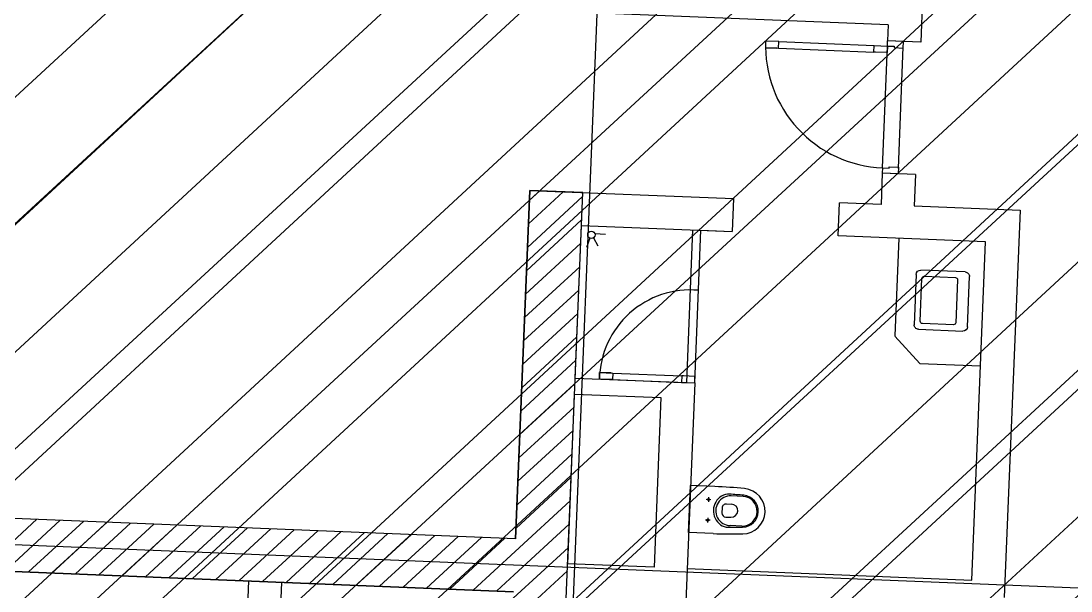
# Model space of a CAD drawing. Extents: x -678889171 to 586587, y -792238163 to 335485.
# Drawn here: x -678727681 to -678719757, y -792124863 to -792120560 of the extents above; entities that cross this region are included whole.
import ezdxf
from ezdxf.enums import TextEntityAlignment as Align

# ---------------------------------------------------------------- set-up
doc = ezdxf.new("R2010")
doc.units = 0
doc.header["$MEASUREMENT"] = 0
for name, color, linetype in [('A-ANNO-LEGN', 252, 'Continuous'), ('A-FLOR-PATT', 252, 'Continuous'), ('A-SITE-PATT', 252, 'Continuous'), ('A-WALL', 252, 'Continuous')]:
    doc.layers.add(name, color=color, linetype=linetype)
doc.layers.add('BASEMENT3 LAYOUT$0$HATCH5', color=252, linetype='Continuous', lineweight=15)
doc.styles.add('Ground floor Towers$0$$Bas01-Rname$0$EN-SC', font='swissc.ttf')
doc.styles.add('Ground floor Towers$0$$Bas01-Rname$0$EN-SCL', font='swisscl.ttf')
doc.styles.add('Ground floor Towers$0$04-Ground Floor$0$V2-lower ground$0$LEVEL  FOR LICENSE LOWER GR$0$$LG- LEVEL$0$AR-SR', font='sarb.shx')

# ---------------------------------------------------------------- blocks, each defined once
blk = doc.blocks.new('A$C61C61320')
at = {"layer": 'BASEMENT3 LAYOUT$0$HATCH5'}
h = blk.add_hatch(dxfattribs=at)
h.set_pattern_fill('JIS_WOOD', color=256, scale=1000, style=0)
h.set_pattern_definition([(45, (-845680.2949388556, -470481.0696760565), (-499.9999991609842, 499.9999991609843), [])])
h.paths.add_polyline_path([(12440.74077330553, -169431.9252005816), (13408.27617370361, -243253.7315873399), (7111.185080291936, -248399.4795461658), (-61957.46107163071, -237877.8060760189), (-55832.26724016038, -200866.3395951205), (-20860.02674167091, -206712.4958959252), (-20783.43353955913, -208437.764712235), (-16504.6553898881, -208719.7022090854), (-18718.17453308101, -208569.0044804074), (-18168.17453308101, -169431.9252005816)])
blk = doc.blocks.new('GR')
at = {"layer": 'A-FLOR-PATT'}
for p, q in [((78040, 73885), (78040, 4700)), ((80491.3859722225, 67841.67097384742, -6.520409489015963e-08), (80491.3859722225, 66722.12237433772, -6.520409489015963e-08)), ((80241.3859722225, 66842.12237433772, -6.520409501566488e-08), (70541.3860315007, 66842.12237433772)), ((80241.3859722225, 66842.12237433772, -6.520409489015963e-08), (80241.3859722225, 66722.12237433772, -6.520409489015963e-08)), ((80491.3859722225, 66722.12237433772, -6.520409501566498e-08), (80241.3859722225, 66722.12237433772, -6.520409501566498e-08)), ((80361.42083149232, 66722.12237433743, -6.520409501567515e-08), (80241.42083149246, 66722.12237433743, -6.520409501567515e-08)), ((80241.42083149246, 66682.12237433744, -6.520409501567515e-08), (80241.42083149246, 66722.12237433743, -6.520409501567515e-08)), ((80361.42083149232, 66672.12237433744, -6.520409501567515e-08), (80361.42083149232, 66722.12237433743, -6.520409501567515e-08)), ((79421.42083149271, 66682.12237433744, -6.520409501567515e-08), (79321.42083149275, 66682.12237433744, -6.520409501567515e-08)), ((79321.42083149275, 66682.12237433744, -6.520409501567515e-08), (79321.42083149275, 66632.12237433746, -6.520409501567515e-08)), ((79421.42083149271, 66632.12237433746, -6.520409501567515e-08), (79421.42083149271, 66682.12237433744, -6.520409501567515e-08)), ((79421.42083149271, 66682.12237433743, -6.520409501567515e-08), (80141.42083149249, 66682.12237433744, -6.520409501567515e-08)), ((80141.42083149249, 66632.12237433746, -6.520409501567515e-08), (80141.42083149249, 66682.12237433744, -6.520409501567515e-08)), ((80141.42083149249, 66682.12237433744, -6.520409501567515e-08), (80241.42083149246, 66682.12237433744, -6.520409501567515e-08)), ((80241.42083149246, 66682.12237433744, -6.520409501567515e-08), (80291.42083149245, 66682.12237433744, -6.520409501567515e-08)), ((80241.42083149246, 66682.12237433744, -6.520409501567515e-08), (80241.42083149246, 66632.12237433746, -6.520409501567515e-08)), ((80241.42083149246, 65762.12237433773, -6.520409501567515e-08), (80241.42083149246, 66682.12237433744, -6.520409501567515e-08)), ((80291.42083149245, 66682.12237433744, -6.520409501567515e-08), (80291.42083149245, 66672.12237433744, -6.520409501567515e-08)), ((80291.42083149245, 66672.12237433744, -6.520409501567515e-08), (80361.42083149232, 66672.12237433744, -6.520409501567515e-08)), ((80361.42083149239, 65762.12237433773, -6.520409501567515e-08), (80361.42083149239, 66682.12237433744, -6.520409501567515e-08)), ((79321.42083149275, 66632.12237433746, -6.520409501567515e-08), (79408.42083149272, 66632.12237433746, -6.520409501567515e-08)), ((79408.42083149272, 66632.12237433746, -6.520409501567515e-08), (79321.42083149275, 66632.12237433746, -6.520409501567515e-08)), ((79321.42083149275, 66632.12237433746, -6.520409501567515e-08), (79421.42083149271, 66632.12237433746, -6.520409501567515e-08)), ((79421.42083149271, 66632.12237433746, -6.520409501567515e-08), (80141.42083149249, 66632.12237433746, -6.520409501567515e-08)), ((80154.42083149249, 66632.12237433746, -6.520409501567515e-08), (80141.42083149249, 66632.12237433746, -6.520409501567515e-08)), ((80241.42083149246, 66632.12237433746, -6.520409501567515e-08), (80154.42083149249, 66632.12237433746, -6.520409501567515e-08)), ((80291.42083149245, 65762.12237433773, -6.520409501567515e-08), (80291.42083149245, 65772.12237433773, -6.520409501567515e-08)), ((80291.42083149245, 65772.12237433773, -6.520409501567515e-08), (80361.42083149232, 65772.12237433773, -6.520409501567515e-08)), ((80361.42083149232, 65772.12237433773, -6.520409501567515e-08), (80361.42083149232, 65722.12237433775, -6.520409501567515e-08)), ((80241.42083149246, 65762.12237433773, -6.520409501567515e-08), (80291.42083149245, 65762.12237433773, -6.520409501567515e-08)), ((80241.42083149246, 65762.12237433773, -6.520409501567515e-08), (80241.42083149246, 65722.12237433775, -6.520409501567515e-08)), ((80361.42083149232, 65722.12237433775, -6.520409501567515e-08), (80241.42083149246, 65722.12237433775, -6.520409501567515e-08)), ((80491.3859722225, 65722.12237433772, -6.520409501567515e-08), (80241.42083149246, 65722.12237433772, -6.520409501567515e-08)), ((80241.42083149246, 65722.12237433772, -6.520409501567515e-08), (80241.42796328527, 65485.49204789274, -6.24825580211811e-08)), ((80491.3859722225, 65722.12237433772, -6.520409501567515e-08), (80491.40720127868, 65485.45695299972, -6.520409501567515e-08)), ((77588.57936396866, 65483.64636195847), (79128.6792419721, 65485.43915855359)), ((77988.57935035325, 65483.74766103744), (77588.57936317989, 65483.64636280116)), ((77588.57936317989, 65483.64636280116), (77589.24581188199, 62852.01641857142)), ((77589.24581267076, 62852.01641772874), (77588.57936396866, 65483.64636195847)), ((77588.59884676116, 65406.81077310827), (77665.45390459336, 65483.66583094047)), ((77588.64360255166, 65230.07883360214), (77842.27537915029, 65483.71061020077)), ((77588.68835834239, 65053.34689409623), (77988.58707486314, 65453.24561061698)), ((77990.02287459842, 59783.65158872174), (77988.57935035325, 65483.74766103744)), ((79128.67924360464, 65485.40566518125), (79128.69142912776, 65235.40565276588)), ((80241.42796328528, 65485.49204789274), (79928.67960147878, 65485.47695994509)), ((79928.69166094223, 65235.50409912231), (79928.67960147878, 65485.47695994509)), ((80491.40720127868, 65485.45695299972, -6.520409501567515e-08), (81291.47881185914, 65485.49603600868, -6.520409501567515e-08)), ((81291.47881185914, 65485.49603600868, 9.060264367571543e-09), (81291.61996880513, 62558.85614838565, 7.290451792178948e-08)), ((77588.73311413289, 64876.6149545901), (77988.63183144876, 65276.51367190597)), ((77988.6422522514, 65235.36778869266), (79128.69142704814, 65235.44831882105)), ((77988.93440546635, 64081.73188781507), (77988.6422522514, 65235.36778869266)), ((78831.42901338049, 64081.75129935089, 3.625324994259684e-08), (78831.37833374325, 65235.3993738734)), ((78891.37833367313, 65235.40228814064), (79128.69142894313, 65235.40944048553)), ((78891.42901332259, 64081.75393514453, 3.625324994259684e-08), (78891.37833367313, 65235.40228814064)), ((81041.49086537315, 65235.58168944321), (79928.69166094223, 65235.50409912231)), ((80387.49486921747, 65235.45188798267, -6.719023630354206e-08), (80385.50351077503, 64497.95421269672, -6.719025662097154e-08)), ((81041.61418259561, 62678.81695100913), (81041.49086537315, 65235.58168944321)), ((78055.29845489631, 65142.74386560226), (78033.33240172866, 65069.8773203966)), ((78084.14390841077, 65146.13438038895), (78119.13901716999, 65086.14091475896)), ((78092.92713516382, 65177.57338173497), (78173.1283860897, 65177.77823505254)), ((77588.7778699235, 64699.88301508408), (77988.6765880346, 65099.78173319518)), ((77588.82262571377, 64523.15107557771), (77988.72134462034, 64923.04979448428)), ((77588.86738150462, 64346.41913607193), (77988.76610120607, 64746.31785577338)), ((77588.912137295, 64169.68719656568), (77988.81085779169, 64569.58591706236)), ((80386.48175583758, 64496.97065318592, -6.719024711563599e-08), (80583.97536946708, 64298.40412885593, -6.719025223390703e-08)), ((77588.9568930855, 63992.95525705954), (77988.85561437753, 64392.85397835157)), ((80583.97536946708, 64298.40412885593, -6.719025223390703e-08), (81041.5359998354, 64298.46861427348, -6.719025223390703e-08)), ((77589.00164887635, 63816.22331755375), (77988.90037096315, 64216.12203964056)), ((78171.42674524472, 64131.72126409388, 3.625324994259706e-08), (78271.42674514173, 64131.72580173266, 3.625324994259706e-08)), ((78171.42674524472, 64131.72126409388, 3.625324994259706e-08), (78258.42674515513, 64131.72521183962, 3.625324994259706e-08)), ((78258.42674515513, 64131.72521183962, 3.625324994259706e-08), (78171.42674524472, 64131.72126409388, 3.625324994259706e-08)), ((78171.42901406412, 64081.72126414537, 3.625324994259706e-08), (78171.42674524472, 64131.72126409388, 3.625324994259706e-08)), ((78271.42674514173, 64131.72580173267, 3.625324994259706e-08), (78791.42674460617, 64131.74939745432, 3.625324994259706e-08)), ((78271.42674514173, 64131.72580173266, 3.625324994259706e-08), (78271.42901396113, 64081.72580178415, 3.625324994259706e-08)), ((78804.42674459278, 64131.74998734736, 3.625324994259706e-08), (78791.42674460617, 64131.74939745432, 3.625324994259706e-08)), ((78791.42674460617, 64131.74939745432, 3.625324994259706e-08), (78791.42901342557, 64081.7493975058, 3.625324994259706e-08)), ((78891.42674450319, 64131.7539350931, 3.625324994259706e-08), (78804.42674459278, 64131.74998734736, 3.625324994259706e-08)), ((78891.42901332259, 64081.75393514458, 3.625324994259706e-08), (78891.42674450319, 64131.7539350931, 3.625324994259706e-08)), ((77589.04640466673, 63639.4913780475), (77988.94512754877, 64039.39010092954)), ((77988.93440546635, 64081.73188781507, 2.843685362245378e-08), (78891.37833367313, 64081.73188781507, 2.843685362245378e-08)), ((78271.42901396113, 64081.72580178415, 3.625324994259706e-08), (78171.42901406412, 64081.72126414537, 3.625324994259706e-08)), ((78271.42901396113, 64081.72580178415, 3.625324994259706e-08), (78791.42901342557, 64081.7493975058, 3.625324994259706e-08)), ((78791.42901342557, 64081.7493975058, 3.625324994259706e-08), (78891.42901332259, 64081.75393514458, 3.625324994259706e-08)), ((78891.37833367313, 64081.73188781507, 2.843685362245378e-08), (78891.37833367313, 62428.74461038809, 2.843685362245378e-08)), ((77988.96479675226, 63961.72472471902), (78641.37833367313, 63961.72607788134)), ((77989.28970614108, 62678.74334273097), (77988.96479675228, 63961.72472471902)), ((78641.37833367313, 63961.72607788134), (78641.37833367313, 62678.74461038809)), ((77589.09116045735, 63462.75943854148), (77988.98988413461, 63862.65816221875)), ((77589.13591624761, 63286.02749903512), (77989.03464072046, 63685.92622350797)), ((77589.18067203846, 63109.29555952933), (77989.07939730585, 63509.19428479671)), ((77589.22542782896, 62932.5636200232), (77989.12415389158, 63332.46234608581)), ((79075.47641007221, 63306.40260194775), (78891.23332675296, 63306.2520862802)), ((78891.5233405933, 62951.25220474224), (78891.23332675296, 63306.2520862802)), ((79290.39162906415, 63240.86537298631), (79201.89385748602, 63241.27183341047)), ((77589.27018361934, 62755.83168051695), (77989.16891047731, 63155.73040737491)), ((79048.8149682354, 63206.38078776205), (79013.81497991475, 63206.35219484822)), ((79031.30067761816, 63223.8664854654), (79031.32927053199, 63188.86649714481)), ((79166.68718620577, 63178.57707306038), (79205.77325697496, 63178.60900406115)), ((79136.71170442851, 63148.5525748594), (79136.743728492, 63109.35258794027)), ((79166.76822669299, 63079.377106163), (79205.85429746218, 63079.40903716376)), ((79048.94159399667, 63051.38083948491), (79013.94160567602, 63051.35224657107)), ((79031.42730337943, 63068.86653718831), (79031.45589629326, 63033.86654886767)), ((79290.57427605551, 63017.29100762396), (79202.07728671038, 63016.7399529816)), ((77589.31493940996, 62579.09974101093), (77989.21366706316, 62978.99846866413)), ((79075.76642391254, 62951.40272040978), (78891.5233405933, 62951.25220474224)), ((77589.24581188199, 62852.01641857142), (70241.14227471923, 62852.01641916002)), ((77589.24581267076, 62852.01641772874), (70541.39351570826, 62852.01641829329)), ((73573.14432044432, 62452.01641857147), (73973.14432103327, 62852.01641916041)), ((73749.92101574095, 62452.01641857147), (74149.9210163299, 62852.01641916041)), ((73926.69771103759, 62452.01641857147), (74326.69771162653, 62852.01641916041)), ((74103.47440633422, 62452.01641857147), (74503.47440692317, 62852.01641916041)), ((74280.25110163086, 62452.01641857147), (74680.2511022198, 62852.01641916041)), ((74457.02779692749, 62452.01641857147), (74857.02779751644, 62852.01641916041)), ((74633.80449222424, 62452.01641857135), (75033.80449281319, 62852.0164191603)), ((74810.58118752087, 62452.01641857135), (75210.58118810982, 62852.0164191603)), ((74987.35788281751, 62452.01641857135), (75387.35788340645, 62852.0164191603)), ((75164.13457811414, 62452.01641857135), (75564.13457870309, 62852.0164191603)), ((75340.91127341078, 62452.01641857135), (75740.91127399972, 62852.0164191603)), ((75517.68796870741, 62452.01641857135), (75917.68796929636, 62852.0164191603)), ((75694.46466400404, 62452.01641857135), (76094.46466459299, 62852.0164191603)), ((75871.24135930068, 62452.01641857135), (76271.24135988962, 62852.0164191603)), ((76048.01805459731, 62452.01641857135), (76448.01805518626, 62852.0164191603)), ((76224.79474989395, 62452.01641857135), (76624.79475048289, 62852.0164191603)), ((76401.57144519058, 62452.01641857135), (76801.57144577953, 62852.0164191603)), ((76578.34814048721, 62452.01641857135), (76978.34814107616, 62852.0164191603)), ((76755.12483578385, 62452.01641857135), (77155.1248363728, 62852.0164191603)), ((76931.9015310806, 62452.01641857147), (77331.90153166943, 62852.0164191603)), ((77108.67822637723, 62452.01641857147), (77508.67822696606, 62852.0164191603)), ((77285.45492167387, 62452.01641857147), (77589.27017024718, 62755.83166714478)), ((77589.35969520058, 62402.36780150491), (77989.25842364877, 62802.26652995311)), ((78641.37833367313, 62678.74461038809), (77989.28970614112, 62678.74334273097)), ((78891.37833367313, 62678.75214512901), (81041.61418259561, 62678.81695100913)), ((-545, 62655), (113465, 62655)), ((77589.40445099107, 62225.63586199877), (77989.3031802345, 62625.53459124221)), ((77462.2316169705, 62452.01641857147), (77589.3149268328, 62579.09972843376)), ((70241.1422746871, 62452.01641916002), (77589.34711012154, 62452.01641857142)), ((77589.13571359466, 62452.0290014741), (70541.39351570826, 62452.01641772874)), ((75589.61207795556, 59453.02655109292, -5.263929418623158e-08), (75589.61207795561, 62452.01641772874)), ((75839.61207795558, 60211.78284012864, -3.932891200696901e-08), (75839.6118695985, 62453.74462804438, -3.932891200696901e-08)), ((75839.61207795558, 59453.0153624088, -5.263949046224793e-08), (75839.61207795556, 62453.72142043066))]:
    blk.add_line(p, q, dxfattribs=at)
at = {"layer": 'A-FLOR-PATT', "extrusion": (8.1334201242227e-17, 1.102260390329801e-20, -1)}
for p, q in [((80897.06062094867, 65002.11194309173, -6.719024984260912e-08), (80561.7806240276, 65002.06650515122, -6.719027711234036e-08)), ((80528.25716812955, 64968.53396166489, -6.719027983931347e-08), (80528.30866446218, 64588.5499651545, -6.719027983931347e-08)), ((80573.00887755654, 64616.49602328986, -6.719027620334931e-08), (80572.96495421405, 64940.60002031375, -6.719027620334931e-08)), ((80589.72668216308, 64957.36629205663, -6.719027483986276e-08), (80824.42268000782, 64957.398098615, -6.719025575105089e-08)), ((80841.18895175087, 64940.63637066621, -6.719025438756432e-08), (80841.23287509335, 64616.53237364232, -6.719025438756432e-08)), ((80930.6446607674, 64588.60449068318, -6.719024711563599e-08), (80930.59316443477, 64968.58848719357, -6.719024711563599e-08)), ((80824.47114714439, 64599.76610189921, -6.719025575105089e-08), (80589.77514929965, 64599.73429534084, -6.719027483986276e-08)), ((80561.84120794828, 64555.02650925633, -6.719027711234036e-08), (80897.12120486936, 64555.07194719685, -6.719024984260912e-08))]:
    blk.add_line(p, q, dxfattribs=at)
at = {"layer": 'A-FLOR-PATT'}
for centre, radius in [((78066.96594195887, 65167.87985206902), 27.71187597420067), ((79031.31497407507, 63206.36649130513), 7.5), ((79031.44159983634, 63051.36654302799), 7.5)]:
    blk.add_circle(centre, radius, dxfattribs=at)
for centre, radius, start, end in [((80241.42083149246, 66682.12237433744, -6.520409501567515e-08), 919.9999999997059, 180, 270), ((78858.37169534006, 64095.44496723693), 687.0797532929839, 87.28546616474782, 181.1444996833638), ((79201.3782302274, 63129.00539703376), 130, 123.7649041363556, 236.3287103477377), ((79078.74417165475, 59306.40393673046), 4000.000000000673, 86.83864986435552, 90.04680724199005), ((79201.3782302274, 63129.00539703376), 112.2676204798005, 89.73684870395341, 270.3567657799857), ((79184.70463518995, 63153.94514900779), 100, 88.42248520468158, 123.7649041363556), ((79078.74417165335, 59306.40393673119), 3949, 86.83864986129396, 88.42248520468158), ((79289.87820069533, 63129.07769625874), 111.7888557810301, 270.3567657799857, 89.73684870395341), ((79289.87820069533, 63129.07769625874), 120.5, 273.2549646223221, 86.83864986129396), ((79289.87820069536, 63129.07769625871), 171.5000000000086, 273.2549646196035, 86.83864986433579), ((79166.71169441764, 63148.57708307126), 30, 90.04680724156283, 180.0468072419794), ((79205.81377721857, 63129.00902061248), 49.59999999999997, 270.0468072415629, 90.04680724156283), ((79166.74371848113, 63109.37709615218), 30, 180.0468072419794, 270.0468072415629), ((79184.74540601367, 63104.03843569133), 100, 236.3287103477377, 271.6711292859508), ((79072.4986623314, 66951.40138562633), 3949, 271.6711292859508, 273.2549646223221), ((79072.49866233168, 66951.40138562689), 4000.000000000548, 270.0468072419661, 273.2549646196006)]:
    blk.add_arc(centre, radius, start, end, dxfattribs=at)
at = {"layer": 'A-FLOR-PATT', "extrusion": (8.1334201242227e-17, 1.102260390329801e-20, -1)}
for centre, radius, start, end in [((-80561.78516782162, 64968.53850545897, 6.71968302569101e-08), 33.52800000000002, 359.9922351421069, 89.99223513877274), ((-80897.0651647427, 64968.58394339948, 6.71968302569101e-08), 33.52800000000002, 89.99223513877274, 179.9922351421069), ((-80589.72895406012, 64940.60229221079, 6.71968302569101e-08), 16.76400000000001, 359.9922351421069, 89.99223513877274), ((-80824.42495190486, 64940.63409876917, 6.71968302569101e-08), 16.76400000000001, 89.99223513877274, 179.9922351421069), ((-80561.83666415425, 64588.55450894858, 6.71968302569101e-08), 33.52800000000002, 269.9922351387727, 359.9922351421069), ((-80589.7728774026, 64616.4982951869, 6.71968302569101e-08), 16.76400000000001, 269.9922351387727, 359.9922351421069), ((-80824.46887524734, 64616.53010174527, 6.71968302569101e-08), 16.76400000000001, 179.9922351421069, 269.9922351387727), ((-80897.11666107533, 64588.5999468891, 6.71968302569101e-08), 33.52800000000002, 179.9922351421069, 269.9922351387727)]:
    blk.add_arc(centre, radius, start, end, dxfattribs=at)
at = {"layer": 'A-FLOR-PATT', "style": 'Ground floor Towers$0$04-Ground Floor$0$V2-lower ground$0$LEVEL  FOR LICENSE LOWER GR$0$$LG- LEVEL$0$AR-SR', "flags": 12}
for tag, p in [('L', (30296.07288644527, 72859.53473235783)), ('P', (30237.50458115668, 72203.99769414036))]:
    blk.add_attdef(tag, text='', height=500, dxfattribs=at).set_placement(p, align=Align.RIGHT)
at = {"layer": 'A-FLOR-PATT'}
for tag, p, height, style in [('N', (85492.25876324323, 56633.4995742733), 250, 'Ground floor Towers$0$$Bas01-Rname$0$EN-SC'), ('N', (89389.48149106537, 56633.4995742733), 250, 'Ground floor Towers$0$$Bas01-Rname$0$EN-SC'), ('N', (94597.61363499537, 56633.4995742733), 250, 'Ground floor Towers$0$$Bas01-Rname$0$EN-SC'), ('AN', (85922.66280553787, 56313.08159666645), 200, 'Ground floor Towers$0$$Bas01-Rname$0$EN-SCL'), ('AN', (89819.88553336001, 56313.08159666645), 200, 'Ground floor Towers$0$$Bas01-Rname$0$EN-SCL'), ('AN', (95028.01767729002, 56313.08159666645), 200, 'Ground floor Towers$0$$Bas01-Rname$0$EN-SCL'), ('SN', (85299.47460008037, 56025.08594095582), 200, 'Ground floor Towers$0$$Bas01-Rname$0$EN-SCL'), ('F', (85927.04975899268, 56008.67972904726), 200, 'Ground floor Towers$0$$Bas01-Rname$0$EN-SCL'), ('SN', (89196.69732790251, 56025.08594095582), 200, 'Ground floor Towers$0$$Bas01-Rname$0$EN-SCL'), ('F', (89824.27248681482, 56008.67972904726), 200, 'Ground floor Towers$0$$Bas01-Rname$0$EN-SCL'), ('SN', (94404.82947183252, 56025.08594095582), 200, 'Ground floor Towers$0$$Bas01-Rname$0$EN-SCL'), ('F', (95032.40463074483, 56008.67972904726), 200, 'Ground floor Towers$0$$Bas01-Rname$0$EN-SCL')]:
    blk.add_attdef(tag, p, '', height=height, dxfattribs=dict(at, style=style))
at = {"layer": 'A-FLOR-PATT', "style": 'Ground floor Towers$0$$Bas01-Rname$0$EN-SCL', "width": 0.8}
for p in [(85305.16036184286, 56295.1433535593), (89202.383089665, 56295.1433535593), (94410.51523359501, 56295.1433535593)]:
    blk.add_attdef('FN', p, '', height=250, dxfattribs=at)

msp = doc.modelspace()

# ---------------------------------------------------------------- block references
at = {"layer": 'A-SITE-PATT', "rotation": 357.6731745000001}
msp.add_blockref('A$C61C61320', (-678706236.4347705, -791940527.995869, -212772), dxfattribs=at)

# ---------------------------------------------------------------- next in the draw order: block references
at = {"layer": 'A-WALL', "rotation": 357.6731745000001}
msp.add_blockref('GR', (-678804025.0995113, -792184118.4910543, -212772), dxfattribs=at)

# ---------------------------------------------------------------- next in the draw order: hatches: boundary and pattern name
at = {"layer": 'A-ANNO-LEGN'}
h = msp.add_hatch(dxfattribs=at)
h.set_pattern_fill('ANSI31', color=256, scale=10000, angle=-2.326825500000001)
h.set_pattern_definition([(42.6731745, (-679564563.7146958, -792179516.537627), (-847.2693918303064, 919.0400305032981), [])])
h.paths.add_polyline_path([(-678777672.8996642, -792179735.1176345), (-678770187.1392597, -792139007.139102), (-678733063.7379951, -792148537.2472874), (-678731444.0167841, -792108675.140868), (-678688692.2204224, -792110162.0728618), (-678692240.0211401, -792193145.4692618), (-678709626.0473782, -792200229.2193018), (-678779081.755804, -792187036.6399584)])

doc.saveas('drawing.dxf')
